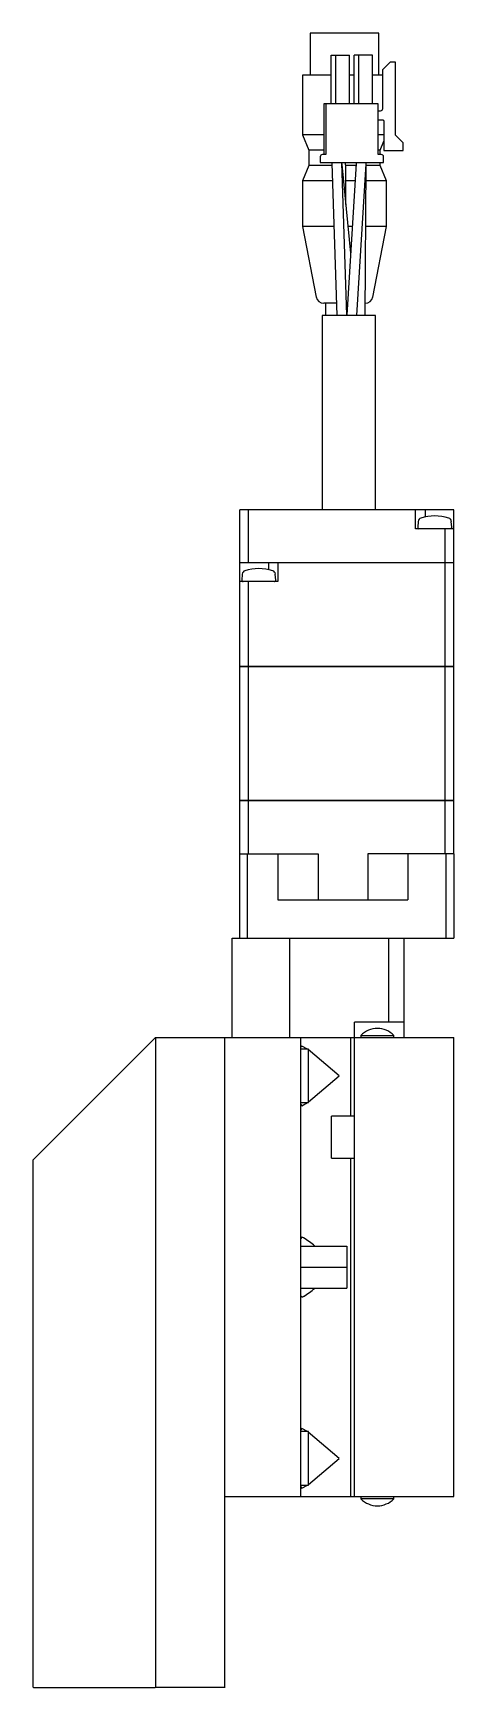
# Model space of a CAD drawing. Extents: x 0 to 921, y -8 to 744.
# Drawn here: x 131.3 to 186.3, y 302.3 to 518.6 of the extents above; entities that cross this region are included whole.
import ezdxf

# ---------------------------------------------------------------- set-up
doc = ezdxf.new("R2010")
doc.units = 0
doc.header["$LTSCALE"] = 0.5
doc.layers.add('MSM_CONTINUOUS', color=7, linetype='CONTINUOUS')

msp = doc.modelspace()

# ---------------------------------------------------------------- linework, layer by layer
at = {"layer": 'MSM_CONTINUOUS'}
for p, q in [((176.5, 518.65), (167.5, 518.65)), ((167.5, 518.65), (167.5, 513.15)), ((176.5, 513.15), (176.5, 518.65)), ((170.27, 509.4), (170.27, 515.75)), ((170.27, 515.75), (172.67, 515.75)), ((170.87, 509.4), (170.87, 515.75)), ((172.67, 509.4), (172.67, 515.75)), ((173.27, 509.4), (173.27, 515.75)), ((175.67, 515.75), (173.27, 515.75)), ((173.87, 509.4), (173.87, 515.75)), ((175.67, 509.4), (175.67, 515.75)), ((177.96, 514.86), (176.96, 513.86)), ((178.66, 514.86), (177.96, 514.86)), ((178.66, 505.32), (178.66, 514.86)), ((170.27, 513.15), (166.5, 513.15)), ((166.5, 513.15), (166.5, 505.35)), ((173.27, 513.15), (172.67, 513.15)), ((176.96, 513.15), (175.67, 513.15)), ((176.96, 513.86), (176.96, 508.73)), ((176.4, 509.4), (169.29, 509.4)), ((169.29, 509.4), (169.29, 502.77)), ((169.54, 509.4), (169.54, 502.77)), ((176.4, 502.77), (176.4, 509.4)), ((176.68, 508.45), (176.4, 508.45)), ((176.4, 507.3), (177, 507.3)), ((177.15, 507.15), (177.15, 503.3)), ((169.29, 505.35), (166.5, 505.35)), ((166.5, 505.35), (167.35, 503.35)), ((177.15, 505.35), (176.4, 505.35)), ((176.65, 503.35), (177.15, 504.53)), ((179.68, 504.3), (178.66, 505.32)), ((179.68, 503.3), (179.68, 504.3)), ((169.29, 503.35), (167.35, 503.35)), ((167.35, 503.35), (167.35, 501.35)), ((168.83, 502.47), (168.83, 501.75)), ((169.54, 502.77), (169.13, 502.77)), ((176.65, 503.35), (176.4, 503.35)), ((176.81, 502.77), (176.4, 502.77)), ((176.65, 502.77), (176.65, 503.35)), ((177.11, 501.75), (177.11, 502.47)), ((177.15, 503.3), (179.68, 503.3)), ((167.35, 501.35), (166.5, 499.35)), ((170.37, 501.35), (167.35, 501.35)), ((168.83, 501.75), (177.11, 501.75)), ((170.35, 501.75), (170.36, 501.63)), ((170.36, 501.63), (171, 481.75)), ((171.65, 501.67), (171.65, 501.75)), ((172.3, 481.76), (171.65, 501.67)), ((171.68, 501.47), (171.66, 501.75)), ((172.81, 489.9), (171.68, 501.47)), ((172.16, 501.08), (172.15, 501.75)), ((173.52, 501.35), (172.15, 501.35)), ((172.19, 496.23), (172.16, 501.08)), ((173.54, 501.62), (172.3, 481.76)), ((173.53, 501.63), (173.5, 500.97)), ((173.54, 501.75), (173.53, 501.63)), ((173.55, 501.75), (173.54, 501.62)), ((173.6, 481.75), (174.84, 501.54)), ((174.7, 481.75), (174.85, 501.41)), ((176.65, 501.35), (174.82, 501.35)), ((174.84, 501.54), (174.85, 501.75)), ((174.85, 501.41), (174.85, 501.75)), ((176.65, 501.35), (176.65, 501.75)), ((177.5, 499.35), (176.65, 501.35)), ((170.43, 499.35), (166.5, 499.35)), ((166.5, 499.35), (166.5, 493.35)), ((173.4, 499.35), (172.17, 499.35)), ((177.5, 499.35), (174.83, 499.35)), ((177.5, 493.35), (177.5, 499.35)), ((170.62, 493.35), (166.5, 493.35)), ((166.5, 493.35), (168.31, 484.15)), ((173.02, 493.35), (172.47, 493.35)), ((177.5, 493.35), (174.79, 493.35)), ((175.69, 484.15), (177.5, 493.35)), ((170.95, 483.35), (169.29, 483.35)), ((169.5, 483.35), (169.5, 481.75)), ((174.71, 483.35), (174.71, 483.35)), ((176.07, 481.75), (169.07, 481.75)), ((169.07, 481.75), (169.07, 456.35)), ((176.07, 456.35), (176.07, 481.75)), ((158.3, 449.46), (158.3, 456.35)), ((186.3, 456.35), (158.3, 456.35)), ((159.46, 449.46), (159.46, 456.35)), ((181.3, 453.85), (181.3, 456.35)), ((181.64, 454.82), (181.57, 454.05)), ((182.55, 456.35), (182.55, 455.41)), ((186.03, 454.05), (185.96, 454.82)), ((186.3, 449.46), (186.3, 456.35)), ((186.3, 453.85), (181.3, 453.85)), ((185.15, 449.46), (185.15, 453.85)), ((158.3, 449.46), (186.3, 449.46)), ((158.3, 435.85), (158.3, 449.45)), ((158.3, 449.45), (186.3, 449.45)), ((158.31, 449.45), (158.31, 449.46)), ((158.64, 447.93), (158.57, 447.16)), ((159.47, 449.45), (159.47, 449.46)), ((162.05, 449.45), (162.05, 448.52)), ((163.03, 447.16), (162.96, 447.93)), ((163.3, 449.45), (163.3, 446.95)), ((185.14, 449.45), (185.14, 449.46)), ((185.15, 435.85), (185.15, 449.45)), ((186.29, 449.45), (186.29, 449.46)), ((186.3, 435.85), (186.3, 449.45)), ((163.3, 446.95), (158.3, 446.95)), ((159.46, 435.85), (159.46, 446.95)), ((158.3, 435.85), (186.3, 435.85)), ((158.3, 418.35), (158.3, 435.84)), ((186.3, 435.84), (158.3, 435.84)), ((158.31, 435.85), (158.31, 435.84)), ((159.46, 418.35), (159.46, 435.84)), ((159.47, 435.85), (159.47, 435.84)), ((185.14, 435.85), (185.14, 435.84)), ((185.15, 418.35), (185.15, 435.84)), ((186.29, 435.85), (186.29, 435.84)), ((186.3, 418.35), (186.3, 435.84)), ((158.3, 418.35), (186.3, 418.35)), ((186.3, 418.34), (158.3, 418.34)), ((158.3, 411.35), (158.3, 418.34)), ((158.31, 418.35), (158.31, 418.34)), ((159.46, 411.35), (159.46, 418.34)), ((159.47, 418.35), (159.47, 418.34)), ((185.14, 418.35), (185.14, 418.34)), ((185.15, 411.35), (185.15, 418.34)), ((186.29, 418.35), (186.29, 418.34)), ((186.3, 411.35), (186.3, 418.34)), ((158.3, 400.35), (158.3, 411.35)), ((158.3, 411.35), (168.54, 411.35)), ((159.3, 411.35), (159.3, 400.35)), ((163.3, 411.35), (163.3, 405.35)), ((168.54, 411.35), (168.54, 405.35)), ((175.06, 411.35), (175.06, 405.35)), ((186.3, 411.35), (175.06, 411.35)), ((180.3, 411.35), (180.3, 405.35)), ((185.3, 400.35), (185.3, 411.35)), ((186.3, 411.35), (186.3, 400.35)), ((163.3, 405.35), (180.3, 405.35)), ((157.3, 387.35), (157.3, 400.35)), ((157.3, 400.35), (186.3, 400.35)), ((164.8, 400.35), (164.8, 387.35)), ((177.8, 389.35), (177.8, 400.35)), ((179.8, 387.35), (179.8, 400.35)), ((173.3, 327.35), (173.3, 389.35)), ((179.8, 389.35), (173.3, 389.35)), ((147.3, 387.35), (131.3, 371.35)), ((147.3, 387.35), (186.3, 387.35)), ((147.3, 387.35), (147.3, 302.45)), ((156.3, 387.35), (156.3, 302.35)), ((166.3, 327.35), (166.3, 387.35)), ((172.8, 387.35), (172.8, 377.1)), ((174.15, 387.64), (178.45, 387.64)), ((174.15, 387.64), (174.15, 387.35)), ((178.45, 387.35), (178.45, 387.64)), ((186.3, 327.35), (186.3, 387.35)), ((186.3, 384.35), (186.3, 387.35)), ((166.42, 386.25), (166.3, 386.09)), ((167.3, 385.85), (166.3, 385.85)), ((167.17, 385.85), (166.42, 386.25)), ((171.3, 382.35), (167.25, 385.79)), ((167.3, 378.85), (167.3, 385.85)), ((167.3, 378.94), (171.3, 382.35)), ((166.3, 378.85), (167.3, 378.85)), ((166.3, 378.61), (166.42, 378.45)), ((166.42, 378.45), (167.17, 378.85)), ((186.3, 374.85), (186.3, 380.35)), ((170.3, 371.6), (170.3, 377.1)), ((173.3, 377.1), (170.3, 377.1)), ((131.3, 302.45), (131.3, 371.35)), ((170.3, 371.6), (173.3, 371.6)), ((172.8, 371.6), (172.8, 327.35)), ((186.3, 359.35), (186.3, 371.85)), ((166.42, 361.25), (166.3, 361.09)), ((166.3, 360.1), (172.3, 360.1)), ((172.3, 360.1), (172.3, 354.6)), ((166.3, 357.35), (172.3, 357.35)), ((186.3, 342.85), (186.3, 355.35)), ((166.3, 354.6), (172.3, 354.6)), ((166.3, 353.61), (166.42, 353.45)), ((166.42, 336.25), (166.3, 336.09)), ((167.3, 335.85), (166.3, 335.85)), ((167.17, 335.85), (166.42, 336.25)), ((171.3, 332.35), (167.26, 335.78)), ((167.3, 328.85), (167.3, 335.85)), ((167.3, 328.94), (171.3, 332.35)), ((166.3, 328.85), (167.3, 328.85)), ((166.42, 328.45), (167.17, 328.85)), ((186.3, 327.35), (186.3, 330.35)), ((156.3, 327.35), (186.3, 327.35)), ((166.3, 328.61), (166.42, 328.45)), ((174.15, 327.35), (174.15, 327.05)), ((178.45, 327.05), (174.15, 327.05)), ((178.45, 327.05), (178.45, 327.35)), ((131.3, 302.45), (131.4, 302.35)), ((147.2, 302.35), (131.4, 302.35)), ((147.2, 302.35), (147.3, 302.45)), ((147.3, 302.45), (156.3, 302.45))]:
    msp.add_line(p, q, dxfattribs=at)
at = {"layer": 'MSM_CONTINUOUS', "extrusion": (0, 0, -1)}
for centre, radius, start, end in [((-176.68, 508.73), 0.28, 180, 270), ((-177, 507.15), 0.15, 90, 180)]:
    msp.add_arc(centre, radius, start, end, dxfattribs=at)
at = {"layer": 'MSM_CONTINUOUS'}
for centre, radius, start, end in [((169.13, 502.47), 0.3, 90, 180), ((176.81, 502.47), 0.3, 360, 90), ((169.29, 484.35), 1, 191.1187, 270), ((174.71, 484.35), 1, 270, 348.8813), ((182.13, 454.78), 0.5, 107.6292, 175), ((183.8, 449.54), 6, 72.3708, 107.6291), ((185.47, 454.78), 0.5, 5, 72.3708), ((181.77, 454.04), 0.2, 175, 251.8051), ((185.83, 454.04), 0.2, 288.1949, 5), ((159.13, 447.89), 0.5, 107.6292, 175), ((160.8, 442.65), 6, 72.3708, 107.6291), ((162.47, 447.89), 0.5, 5, 72.3708), ((158.77, 447.15), 0.2, 175, 270), ((162.83, 447.15), 0.2, 270, 5), ((176.3, 385.55), 3, 44.22, 135.78), ((166.37, 360.69), 0.56, 58.9834, 85.049), ((161.47, 352.54), 10.07, 48.6478, 58.9895), ((166.37, 354.01), 0.56, 274.951, 301.0166), ((161.47, 362.16), 10.07, 301.0105, 311.3522), ((176.3, 329.15), 3, 224.22, 315.78)]:
    msp.add_arc(centre, radius, start, end, dxfattribs=at)

doc.saveas('drawing.dxf')
